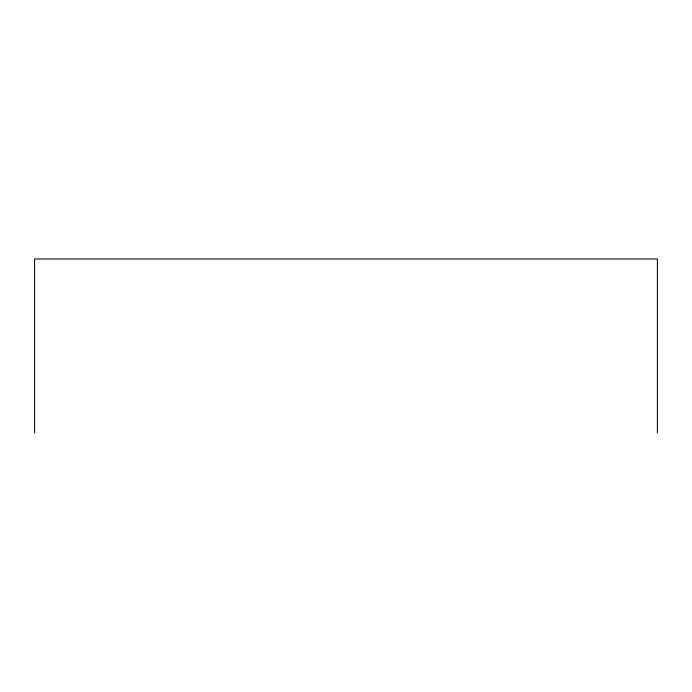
<?xml version="1.0" encoding="UTF-8"?>
<svg xmlns="http://www.w3.org/2000/svg" width="692" height="692" viewBox="0 0 692 692"><rect width="100%" height="100%" fill="white"/><g stroke="black" fill="none" stroke-linecap="round" stroke-linejoin="round"><path stroke-width="1.04" d="M657.4 433.028L657.4 258.972L34.6 258.972L34.6 433.028"/></g></svg>
